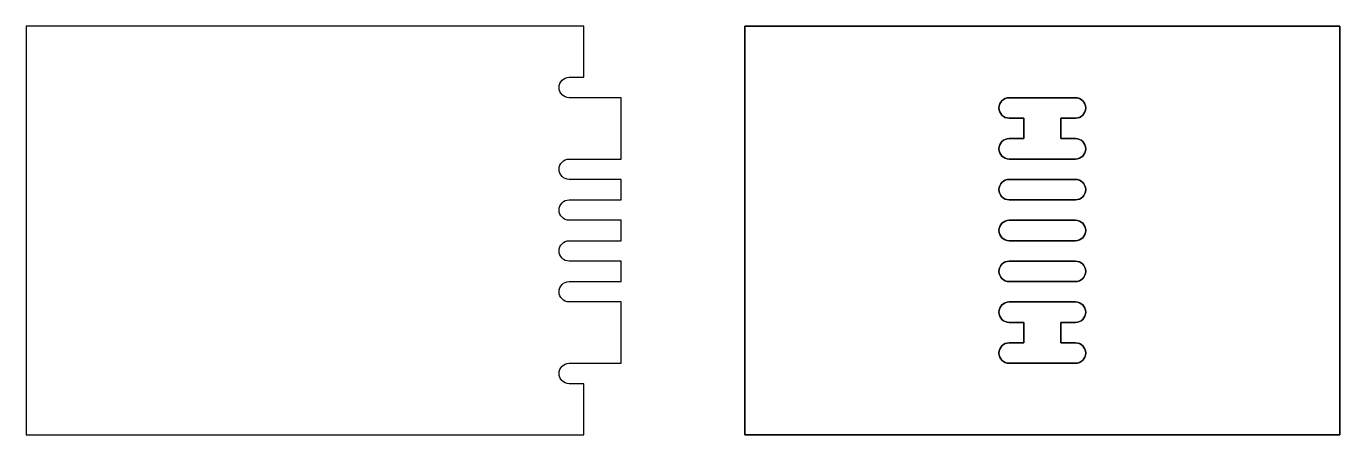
# Model space of a CAD drawing. Extents: x 58 to 588, y -54 to 111.
import ezdxf

# ---------------------------------------------------------------- set-up
doc = ezdxf.new("R2010")
doc.units = 0
doc.layers.add('1', color=7, linetype='CONTINUOUS')

# ---------------------------------------------------------------- blocks, each defined once
blk = doc.blocks.new('*M0')
at = {"layer": '1', "color": 7, "linetype": 'CONTINUOUS'}
for p, q in [((0, 0, -15), (0, -165, -15)), ((0, 0), (0, -165)), ((0, 0), (0, 0, -15)), ((225, 0, -15), (0, 0, -15)), ((225, 0), (0, 0)), ((225, -20.625, -15), (225, 0, -15)), ((225, 0), (225, 0, -15)), ((225, -20.625), (225, 0)), ((219.125, -20.625), (219.125, -20.625, -15)), ((219.125, -20.625), (219.125, -20.625, -15)), ((219.125, -20.625, -15), (225, -20.625, -15)), ((219.125, -20.625), (225, -20.625)), ((225, -20.625), (225, -20.625, -15)), ((215, -24.75), (215, -24.75, -15)), ((240, -28.875, -15), (219.125, -28.875, -15)), ((219.125, -28.875), (219.125, -28.875, -15)), ((240, -28.875), (219.125, -28.875)), ((240, -53.625, -15), (240, -28.875, -15)), ((240, -28.875), (240, -28.875, -15)), ((240, -53.625), (240, -28.875)), ((215, -57.75), (215, -57.75, -15)), ((219.125, -53.625), (219.125, -53.625, -15)), ((219.125, -53.625), (219.125, -53.625, -15)), ((219.125, -53.625, -15), (240, -53.625, -15)), ((219.125, -53.625), (240, -53.625)), ((240, -53.625), (240, -53.625, -15)), ((240, -61.875, -15), (219.125, -61.875, -15)), ((219.125, -61.875), (219.125, -61.875, -15)), ((240, -61.875), (219.125, -61.875)), ((240, -70.125, -15), (240, -61.875, -15)), ((240, -61.875), (240, -61.875, -15)), ((240, -70.125), (240, -61.875)), ((219.125, -70.125), (219.125, -70.125, -15)), ((219.125, -70.125), (219.125, -70.125, -15)), ((219.125, -70.125, -15), (240, -70.125, -15)), ((219.125, -70.125), (240, -70.125)), ((240, -70.125), (240, -70.125, -15)), ((215, -74.25), (215, -74.25, -15)), ((240, -78.375, -15), (219.125, -78.375, -15)), ((219.125, -78.375), (219.125, -78.375, -15)), ((240, -78.375), (219.125, -78.375)), ((240, -86.625, -15), (240, -78.375, -15)), ((240, -78.375), (240, -78.375, -15)), ((240, -86.625), (240, -78.375)), ((219.125, -86.625), (219.125, -86.625, -15)), ((219.125, -86.625), (219.125, -86.625, -15)), ((219.125, -86.625, -15), (240, -86.625, -15)), ((219.125, -86.625), (240, -86.625)), ((240, -86.625), (240, -86.625, -15)), ((215, -90.75), (215, -90.75, -15)), ((240, -94.875, -15), (219.125, -94.875, -15)), ((219.125, -94.875), (219.125, -94.875, -15)), ((240, -94.875), (219.125, -94.875)), ((240, -103.125, -15), (240, -94.875, -15)), ((240, -94.875), (240, -94.875, -15)), ((240, -103.125), (240, -94.875)), ((219.125, -103.125), (219.125, -103.125, -15)), ((219.125, -103.125), (219.125, -103.125, -15)), ((219.125, -103.125, -15), (240, -103.125, -15)), ((219.125, -103.125), (240, -103.125)), ((240, -103.125), (240, -103.125, -15)), ((215, -107.25), (215, -107.25, -15)), ((240, -111.375, -15), (219.125, -111.375, -15)), ((219.125, -111.375), (219.125, -111.375, -15)), ((240, -111.375), (219.125, -111.375)), ((240, -136.125, -15), (240, -111.375, -15)), ((240, -111.375), (240, -111.375, -15)), ((240, -136.125), (240, -111.375)), ((219.125, -136.125), (219.125, -136.125, -15)), ((219.125, -136.125), (219.125, -136.125, -15)), ((219.125, -136.125, -15), (240, -136.125, -15)), ((219.125, -136.125), (240, -136.125)), ((240, -136.125), (240, -136.125, -15)), ((215, -140.25), (215, -140.25, -15)), ((225, -144.375, -15), (219.125, -144.375, -15)), ((219.125, -144.375), (219.125, -144.375, -15)), ((225, -144.375), (219.125, -144.375)), ((225, -165, -15), (225, -144.375, -15)), ((225, -144.375), (225, -144.375, -15)), ((225, -165), (225, -144.375)), ((0, -165), (0, -165, -15)), ((0, -165, -15), (225, -165, -15)), ((0, -165), (225, -165)), ((225, -165), (225, -165, -15))]:
    blk.add_line(p, q, dxfattribs=at)
at = {"layer": '1', "color": 7, "linetype": 'CONTINUOUS', "extrusion": (0, 0, -1)}
for centre in [(-219.125, -24.75, 15), (-219.125, -24.75), (-219.125, -57.75, 15), (-219.125, -57.75), (-219.125, -74.25, 15), (-219.125, -74.25), (-219.125, -90.75, 15), (-219.125, -90.75), (-219.125, -107.25, 15), (-219.125, -107.25), (-219.125, -140.25, 15), (-219.125, -140.25)]:
    blk.add_arc(centre, 4.125, 270, 90, dxfattribs=at)
blk = doc.blocks.new('*M1')
at = {"layer": '1', "color": 7, "linetype": 'CONTINUOUS'}
for p, q in [((-300, 165, -15), (-540, 165, -15)), ((-540, 165), (-540, 165, -15)), ((-540, 165), (-300, 165)), ((-540, 165, -15), (-540, 0, -15)), ((-540, 0), (-540, 165)), ((-300, 0, -15), (-300, 165, -15)), ((-300, 165), (-300, 165, -15)), ((-300, 165), (-300, 0)), ((-433.375, 136.125), (-433.375, 136.125, -15)), ((-433.375, 136.125), (-433.375, 136.125, -15)), ((-433.375, 136.125, -15), (-406.625, 136.125, -15)), ((-406.625, 136.125), (-433.375, 136.125)), ((-406.625, 136.125), (-406.625, 136.125, -15)), ((-437.5, 132), (-437.5, 132, -15)), ((-427.5, 127.875, -15), (-433.375, 127.875, -15)), ((-433.375, 127.875), (-433.375, 127.875, -15)), ((-433.375, 127.875), (-427.5, 127.875)), ((-427.5, 119.625, -15), (-427.5, 127.875, -15)), ((-427.5, 127.875), (-427.5, 127.875, -15)), ((-427.5, 127.875), (-427.5, 119.625)), ((-406.625, 127.875, -15), (-412.5, 127.875, -15)), ((-412.5, 127.875), (-412.5, 127.875, -15)), ((-412.5, 127.875), (-406.625, 127.875)), ((-412.5, 127.875, -15), (-412.5, 119.625, -15)), ((-412.5, 119.625), (-412.5, 127.875)), ((-406.625, 127.875), (-406.625, 127.875, -15)), ((-406.625, 127.875), (-406.625, 127.875, -15)), ((-402.5, 132), (-402.5, 132, -15)), ((-433.375, 119.625), (-433.375, 119.625, -15)), ((-433.375, 119.625), (-433.375, 119.625, -15)), ((-433.375, 119.625, -15), (-427.5, 119.625, -15)), ((-427.5, 119.625), (-433.375, 119.625)), ((-427.5, 119.625), (-427.5, 119.625, -15)), ((-412.5, 119.625), (-412.5, 119.625, -15)), ((-412.5, 119.625, -15), (-406.625, 119.625, -15)), ((-406.625, 119.625), (-412.5, 119.625)), ((-406.625, 119.625), (-406.625, 119.625, -15)), ((-437.5, 115.5), (-437.5, 115.5, -15)), ((-406.625, 111.375, -15), (-433.375, 111.375, -15)), ((-433.375, 111.375), (-433.375, 111.375, -15)), ((-433.375, 111.375), (-406.625, 111.375)), ((-406.625, 111.375), (-406.625, 111.375, -15)), ((-406.625, 111.375), (-406.625, 111.375, -15)), ((-402.5, 115.5), (-402.5, 115.5, -15)), ((-433.375, 103.125), (-433.375, 103.125, -15)), ((-433.375, 103.125), (-433.375, 103.125, -15)), ((-433.375, 103.125, -15), (-406.625, 103.125, -15)), ((-406.625, 103.125), (-433.375, 103.125)), ((-406.625, 103.125), (-406.625, 103.125, -15)), ((-437.5, 99), (-437.5, 99, -15)), ((-402.5, 99), (-402.5, 99, -15)), ((-406.625, 94.875, -15), (-433.375, 94.875, -15)), ((-433.375, 94.875), (-433.375, 94.875, -15)), ((-433.375, 94.875), (-406.625, 94.875)), ((-406.625, 94.875), (-406.625, 94.875, -15)), ((-406.625, 94.875), (-406.625, 94.875, -15)), ((-433.375, 86.625), (-433.375, 86.625, -15)), ((-433.375, 86.625), (-433.375, 86.625, -15)), ((-433.375, 86.625, -15), (-406.625, 86.625, -15)), ((-406.625, 86.625), (-433.375, 86.625)), ((-406.625, 86.625), (-406.625, 86.625, -15)), ((-437.5, 82.5), (-437.5, 82.5, -15)), ((-402.5, 82.5), (-402.5, 82.5, -15)), ((-406.625, 78.375, -15), (-433.375, 78.375, -15)), ((-433.375, 78.375), (-433.375, 78.375, -15)), ((-433.375, 78.375), (-406.625, 78.375)), ((-406.625, 78.375), (-406.625, 78.375, -15)), ((-406.625, 78.375), (-406.625, 78.375, -15)), ((-433.375, 70.125), (-433.375, 70.125, -15)), ((-433.375, 70.125), (-433.375, 70.125, -15)), ((-433.375, 70.125, -15), (-406.625, 70.125, -15)), ((-406.625, 70.125), (-433.375, 70.125)), ((-406.625, 70.125), (-406.625, 70.125, -15)), ((-437.5, 66), (-437.5, 66, -15)), ((-402.5, 66), (-402.5, 66, -15)), ((-406.625, 61.875, -15), (-433.375, 61.875, -15)), ((-433.375, 61.875), (-433.375, 61.875, -15)), ((-433.375, 61.875), (-406.625, 61.875)), ((-406.625, 61.875), (-406.625, 61.875, -15)), ((-406.625, 61.875), (-406.625, 61.875, -15)), ((-433.375, 53.625), (-433.375, 53.625, -15)), ((-433.375, 53.625), (-433.375, 53.625, -15)), ((-433.375, 53.625, -15), (-406.625, 53.625, -15)), ((-406.625, 53.625), (-433.375, 53.625)), ((-406.625, 53.625), (-406.625, 53.625, -15)), ((-437.5, 49.5), (-437.5, 49.5, -15)), ((-402.5, 49.5), (-402.5, 49.5, -15)), ((-427.5, 45.375, -15), (-433.375, 45.375, -15)), ((-433.375, 45.375), (-433.375, 45.375, -15)), ((-433.375, 45.375), (-427.5, 45.375)), ((-427.5, 37.125, -15), (-427.5, 45.375, -15)), ((-427.5, 45.375), (-427.5, 45.375, -15)), ((-427.5, 45.375), (-427.5, 37.125)), ((-406.625, 45.375, -15), (-412.5, 45.375, -15)), ((-412.5, 45.375), (-412.5, 45.375, -15)), ((-412.5, 45.375), (-406.625, 45.375)), ((-412.5, 45.375, -15), (-412.5, 37.125, -15)), ((-412.5, 37.125), (-412.5, 45.375)), ((-406.625, 45.375), (-406.625, 45.375, -15)), ((-406.625, 45.375), (-406.625, 45.375, -15)), ((-433.375, 37.125), (-433.375, 37.125, -15)), ((-433.375, 37.125), (-433.375, 37.125, -15)), ((-433.375, 37.125, -15), (-427.5, 37.125, -15)), ((-427.5, 37.125), (-433.375, 37.125)), ((-427.5, 37.125), (-427.5, 37.125, -15)), ((-412.5, 37.125), (-412.5, 37.125, -15)), ((-412.5, 37.125, -15), (-406.625, 37.125, -15)), ((-406.625, 37.125), (-412.5, 37.125)), ((-406.625, 37.125), (-406.625, 37.125, -15)), ((-437.5, 33), (-437.5, 33, -15)), ((-402.5, 33), (-402.5, 33, -15)), ((-406.625, 28.875, -15), (-433.375, 28.875, -15)), ((-433.375, 28.875), (-433.375, 28.875, -15)), ((-433.375, 28.875), (-406.625, 28.875)), ((-406.625, 28.875), (-406.625, 28.875, -15)), ((-406.625, 28.875), (-406.625, 28.875, -15)), ((-540, 0), (-540, 0, -15)), ((-540, 0, -15), (-300, 0, -15)), ((-300, 0), (-540, 0)), ((-300, 0), (-300, 0, -15))]:
    blk.add_line(p, q, dxfattribs=at)
at = {"layer": '1', "color": 7, "linetype": 'CONTINUOUS', "extrusion": (0, 0, -1)}
for centre, start, end in [((433.375, 132, 15), 270, 90), ((406.625, 132, 15), 90, 270), ((433.375, 115.5, 15), 270, 90), ((406.625, 115.5, 15), 90, 270), ((433.375, 99, 15), 270, 90), ((406.625, 99, 15), 90, 270), ((433.375, 82.5, 15), 270, 90), ((406.625, 82.5, 15), 90, 270), ((433.375, 66, 15), 270, 90), ((406.625, 66, 15), 90, 270), ((433.375, 49.5, 15), 270, 90), ((406.625, 49.5, 15), 90, 270), ((433.375, 33, 15), 270, 90), ((406.625, 33, 15), 90, 270)]:
    blk.add_arc(centre, 4.125, start, end, dxfattribs=at)
at = {"layer": '1', "color": 7, "linetype": 'CONTINUOUS'}
for centre, start, end in [((-433.375, 132), 90, 270), ((-406.625, 132), 270, 90), ((-433.375, 115.5), 90, 270), ((-406.625, 115.5), 270, 90), ((-433.375, 99), 90, 270), ((-406.625, 99), 270, 90), ((-433.375, 82.5), 90, 270), ((-406.625, 82.5), 270, 90), ((-433.375, 66), 90, 270), ((-406.625, 66), 270, 90), ((-433.375, 49.5), 90, 270), ((-406.625, 49.5), 270, 90), ((-433.375, 33), 90, 270), ((-406.625, 33), 270, 90)]:
    blk.add_arc(centre, 4.125, start, end, dxfattribs=at)

msp = doc.modelspace()

# ---------------------------------------------------------------- block references
at = {"layer": '1', "color": 7, "linetype": 'CONTINUOUS'}
for name, p in [('*M0', (58.5, 111, 35.5)), ('*M1', (888.5, -54, 35.5))]:
    msp.add_blockref(name, p, dxfattribs=at)

doc.saveas('drawing.dxf')
